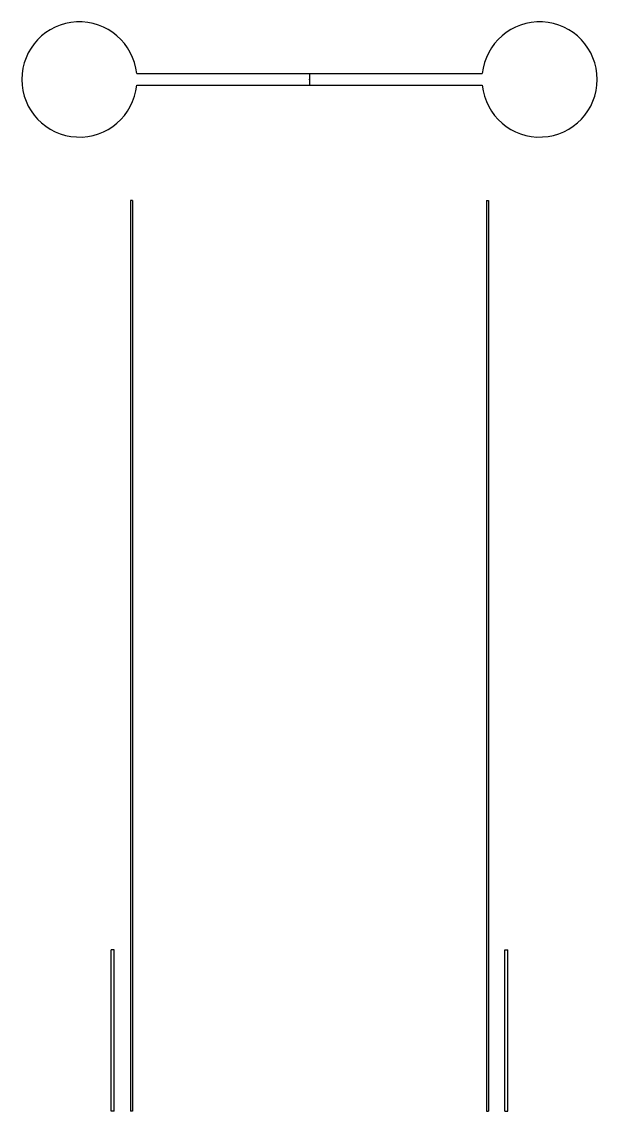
# Model space of a CAD drawing. Header units: millimetres. Extents: x -125 to 125, y -448 to 25.
import ezdxf

# ---------------------------------------------------------------- set-up
doc = ezdxf.new("R2010")
doc.units = ezdxf.units.MM
doc.header["$PDSIZE"] = -1

msp = doc.modelspace()

# ---------------------------------------------------------------- linework, layer by layer
at = {"color": 7, "linetype": 'Continuous'}
for p, q in [((-75, 2.5), (75, 2.5)), ((0, 2.5), (0, -2.5)), ((-75, -2.5), (75, -2.5)), ((-77.75, -52.5), (-77.75, -447.5)), ((-76.75, -52.5), (-77.75, -52.5)), ((-76.75, -52.5), (-76.75, -447.5)), ((76.75, -52.5), (77.75, -52.5)), ((76.75, -52.5), (76.75, -447.5)), ((77.75, -52.5), (77.75, -447.5)), ((-84.75, -377.5), (-86.05, -377.5)), ((-86.05, -447.5), (-86.05, -377.5)), ((-84.75, -447.5), (-84.75, -377.5)), ((84.75, -447.5), (84.75, -377.5)), ((84.75, -377.5), (86.05, -377.5)), ((86.05, -447.5), (86.05, -377.5)), ((-84.75, -447.5), (-86.05, -447.5)), ((-76.75, -447.5), (-77.75, -447.5)), ((76.75, -447.5), (77.75, -447.5)), ((84.75, -447.5), (86.05, -447.5))]:
    msp.add_line(p, q, dxfattribs=at)
for centre, start, end in [((-99.87, 0), 5.7392, 354.2608), ((99.87, 0), 185.7392, 174.2608)]:
    msp.add_arc(centre, 25, start, end, dxfattribs=at)
msp.add_point((0, 0), dxfattribs=at)

doc.saveas('drawing.dxf')
